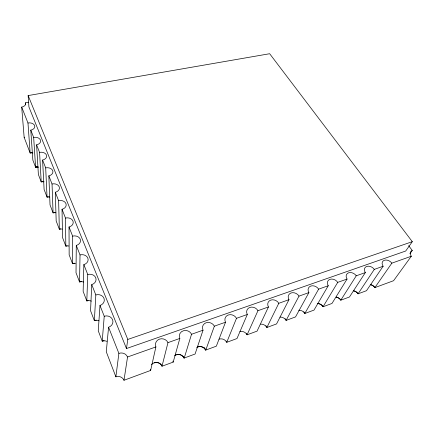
<?xml version="1.0" encoding="UTF-8"?>
<svg xmlns="http://www.w3.org/2000/svg" width="434" height="434" viewBox="0 0 434 434"><rect width="100%" height="100%" fill="white"/><g stroke="black" fill="none" stroke-linecap="round" stroke-linejoin="round"><path stroke-width="0.65" d="M28.752 102.212L25.47 102.798A5.295 3.499 -0.6 0 1 21.7 107.095L27.971 122.99A5.43 3.716 -0.9 0 1 34.611 125.562A5.43 3.716 -0.9 0 1 30.792 130.14L33.668 137.421A5.517 3.857 -1.1 0 1 40.427 140.052A5.517 3.857 -1.1 0 1 36.592 144.831L39.57 152.377A5.604 4.009 -1.3 0 1 46.46 155.074A5.604 4.009 -1.3 0 1 42.597 160.059L45.689 167.882A5.696 4.166 -1.5 0 1 52.715 170.654A5.696 4.166 -1.5 0 1 48.836 175.857L52.037 183.978A5.794 4.335 -1.8 0 1 59.208 186.826A5.794 4.335 -1.8 0 1 55.302 192.257L58.633 200.692A5.892 4.514 -2 0 1 65.952 203.617A5.892 4.514 -2 0 1 62.029 209.291L65.491 218.063A5.995 4.703 -2.3 0 1 72.961 221.063A5.995 4.703 -2.3 0 1 69.017 227.004L72.619 236.129L72.554 263.731A5.756 4.779 -4.6 0 1 75.511 263.557M72.619 236.129A6.103 4.91 -2.6 0 1 80.247 239.215A6.103 4.91 -2.6 0 1 76.286 245.432L76.015 272.769L79.541 281.981A5.859 4.975 -5.2 0 1 83.523 282.013M76.286 245.432L80.035 254.926L79.541 281.981L81.489 281.406M80.035 254.926A6.212 5.121 -2.9 0 1 87.831 258.111A6.212 5.121 -2.9 0 1 83.86 264.621L83.138 291.371L86.811 300.946A5.962 5.186 -5.9 0 1 91.324 301.131M83.86 264.621L87.766 274.516L86.811 300.946L88.097 300.55M87.766 274.516A6.326 5.354 -3.2 0 1 95.735 277.787A6.326 5.354 -3.2 0 1 91.753 284.617L90.549 310.711L94.362 320.672A6.065 5.409 -6.9 0 1 98.963 320.834M91.753 284.617L95.822 294.936L94.362 320.672L96.277 320.053M95.822 294.936A6.445 5.599 -3.6 0 1 103.976 298.31A6.445 5.599 -3.6 0 1 99.983 305.471L98.258 330.833L102.229 341.205A6.179 5.642 -8.4 0 1 106.916 341.346M99.983 305.471L104.231 316.24L102.229 341.205L104.127 340.56M104.231 316.24A6.57 5.859 -4.1 0 1 112.574 319.722A6.57 5.859 -4.1 0 1 108.576 327.247L106.281 351.79L115.878 376.837A6.374 6.065 -13.6 0 1 123.988 380.276L150.641 370.435L155.893 346.923A6.553 6.054 12 0 1 159.441 339.133A6.553 6.054 12 0 1 167.963 342.643L179.839 338.428A6.45 5.859 18.9 0 1 186.381 330.54L187.993 330.99A6.45 5.859 18.9 0 1 191.524 334.278L203.031 330.193A6.369 5.664 23.4 0 1 206.036 322.793A6.369 5.664 23.4 0 1 214.358 326.167L225.512 322.212A6.293 5.468 26.3 0 1 228.268 314.997A6.293 5.468 26.3 0 1 236.492 318.312L247.309 314.471A6.222 5.284 28.2 0 1 249.832 307.435A6.222 5.284 28.2 0 1 257.959 310.69L268.451 306.968A6.157 5.105 29.6 0 1 270.751 300.1A6.157 5.105 29.6 0 1 278.791 303.295L288.973 299.682A6.098 4.931 30.6 0 1 291.062 292.977A6.098 4.931 30.6 0 1 299.01 296.118L308.899 292.608A6.038 4.769 31.3 0 1 310.787 286.06A6.038 4.769 31.3 0 1 318.643 289.147L328.25 285.735A5.978 4.611 31.8 0 1 329.954 279.339A5.978 4.611 31.8 0 1 337.723 282.377L347.059 279.057A5.924 4.459 32.2 0 1 348.578 272.807A5.924 4.459 32.2 0 1 356.265 275.791L365.347 272.568A5.87 4.318 32.4 0 1 366.697 266.454A5.87 4.318 32.4 0 1 374.298 269.389L383.13 266.254A5.816 4.177 32.6 0 1 384.318 260.275A5.816 4.177 32.6 0 1 391.837 263.161L411.318 256.244A5.734 3.966 32.8 0 1 412.273 250.472L408.676 245.687M115.878 376.837L118.878 353.357L108.576 327.247M126.473 348.54L127.802 339.431L28.145 95.578L269.666 53.724L412.3 241.673L405.703 251.02L126.473 348.54L28.926 106.981L28.145 95.578M123.988 380.276L127.542 356.992L155.893 346.923M167.963 342.643L162.001 366.236A6.147 5.832 11 0 0 155.578 362.553L154.037 362.9A6.147 5.832 11 0 0 151.509 364.663M157.884 362.623A6.147 5.832 11.1 0 1 161.399 364.837L162.001 366.236L173.193 362.102L179.839 338.428M203.031 330.193L195.083 354.019L184.222 358.028L191.524 334.278M196.7 347.531L198.002 346.847A5.989 5.474 25.6 0 1 204.967 348.79L205.792 350.064L214.358 326.167M225.512 322.212L216.344 346.169L205.792 350.064M236.492 318.312L226.738 342.328A5.924 5.295 28.6 0 0 219.034 339.166M247.309 314.471L236.991 338.542L226.738 342.328L226.13 341.119M257.959 310.69L247.092 334.809A5.864 5.127 30.5 0 0 239.915 331.565M268.451 306.968L257.058 331.131L247.092 334.809L246.469 333.627M278.791 303.295L266.877 327.502A5.81 4.958 31.8 0 0 260.693 324.149M288.973 299.682L276.567 323.921L266.877 327.502L265.901 325.722M299.01 296.118L286.114 320.395A5.756 4.801 32.6 0 0 279.979 317.108M308.899 292.608L295.538 316.918L286.114 320.395L285.116 318.648M318.643 289.147L304.831 313.484A5.702 4.649 33.2 0 0 298.738 310.25M328.25 285.735L313.999 310.098L304.831 313.484L303.811 311.775M337.723 282.377L323.042 306.757A5.653 4.503 33.6 0 0 317.444 303.567M347.059 279.057L331.967 303.464L323.042 306.757L322.31 305.579A5.653 4.503 33.6 0 0 317.596 303.507M356.265 275.791L340.771 300.209A5.604 4.367 33.8 0 0 336.111 297.149M365.347 272.568L349.462 296.997L340.771 300.209L340.028 299.053A5.599 4.362 33.8 0 0 336.263 297.095M374.298 269.389L358.039 293.834A5.555 4.231 34 0 0 353.401 290.823M383.13 266.254L366.502 290.704L358.039 293.834L357.285 292.695A5.555 4.231 34 0 0 353.542 290.775M391.837 263.161L374.857 287.617A5.506 4.107 34.1 0 0 370.24 284.666M409.918 253.749L412.273 250.472M411.318 256.244L393.573 280.711L374.857 287.617L374.097 286.505A5.506 4.101 34.1 0 0 370.381 284.612M175 355.457L176.345 354.757M154.141 362.878L154.233 362.829A6.147 5.832 11.1 0 1 157.363 362.52M127.802 339.431L412.3 241.673M74.474 263.188L72.554 263.731L69.158 254.861L69.017 227.004M67.113 245.807L65.822 246.159L62.55 237.61L62.029 209.291M60.641 228.881L59.333 229.223L56.176 220.982L55.302 192.257M55.01 212.41L53.078 212.893L50.035 204.946L48.836 175.857M48.348 196.824L47.046 197.139L44.105 189.463L42.597 160.059M197.817 346.912L199.282 346.587A5.989 5.479 25.6 0 1 205.607 350.129L204.392 347.596M36.841 166.819L35.539 167.106A5.23 3.803 -2.3 0 1 38.235 167.041M32.121 152.605L30.147 153.018L24.141 137.339L21.7 107.095M184.222 358.028C182.86 355.088 179.166 353.634 176.155 354.822A6.06 5.658 20.3 0 0 174.815 355.522M183.408 356.732L184.032 358.099A6.06 5.658 20.3 0 0 177.658 354.486M38.279 167.161A5.235 3.808 -2.3 0 0 35.588 167.226L32.843 160.065L30.792 130.14M43.953 181.846A5.311 3.944 -2.6 0 0 41.214 181.922L38.376 174.511L36.592 144.831M25.47 102.798L25.617 104.811M27.971 122.99L30.147 153.018A5.154 3.673 -2.1 0 1 32.8 152.969M33.668 137.421L35.588 167.226M39.57 152.377L41.214 181.922M45.689 167.882L47.046 197.139A5.398 4.096 -2.9 0 1 49.823 197.041M52.037 183.978L53.078 212.893A5.485 4.253 -3.3 0 1 55.899 212.779M58.633 200.692L59.333 229.223A5.571 4.416 -3.6 0 1 62.198 229.087M65.491 218.063L65.822 246.159A5.664 4.595 -4.1 0 1 68.735 246.002M118.878 353.357A6.787 6.331 -5.4 0 1 127.542 356.992M150.641 370.435A6.147 5.832 11 0 1 150.327 369.448M24.765 137.187A5.034 3.467 -1.7 0 1 24.141 137.339M173.193 362.102A6.06 5.658 20.4 0 1 172.868 361.142M41.165 181.797A5.311 3.944 -2.6 0 1 43.905 181.716"/></g></svg>
